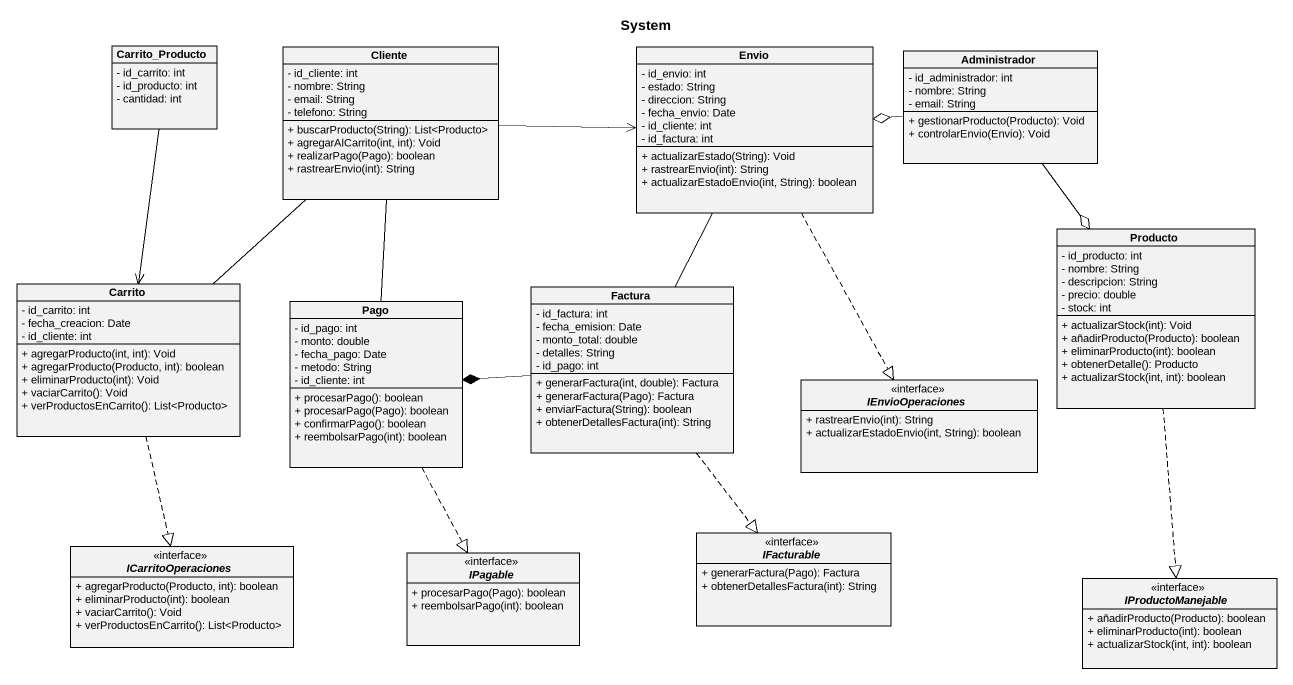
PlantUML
@startuml
title System
hide circle
hide empty members
skinparam classAttributeIconSize 0
class Carrito_Producto {
  - id_carrito: int
  - id_producto: int
  - cantidad: int
}
class Cliente {
  - id_cliente: int
  - nombre: String
  - email: String
  - telefono: String
  + buscarProducto(String): List<Producto>
  + agregarAlCarrito(int, int): Void
  + realizarPago(Pago): boolean
  + rastrearEnvio(int): String
}
class Envio {
  - id_envio: int
  - estado: String
  - direccion: String
  - fecha_envio: Date
  - id_cliente: int
  - id_factura: int
  + actualizarEstado(String): Void
  + rastrearEnvio(int): String
  + actualizarEstadoEnvio(int, String): boolean
}
class Administrador {
  - id_administrador: int
  - nombre: String
  - email: String
  + gestionarProducto(Producto): Void
  + controlarEnvio(Envio): Void
}
class Producto {
  - id_producto: int
  - nombre: String
  - descripcion: String
  - precio: double
  - stock: int
  + actualizarStock(int): Void
  + añadirProducto(Producto): boolean
  + eliminarProducto(int): boolean
  + obtenerDetalle(): Producto
  + actualizarStock(int, int): boolean
}
class Carrito {
  - id_carrito: int
  - fecha_creacion: Date
  - id_cliente: int
  + agregarProducto(int, int): Void
  + agregarProducto(Producto, int): boolean
  + eliminarProducto(int): Void
  + vaciarCarrito(): Void
  + verProductosEnCarrito(): List<Producto>
}
class Pago {
  - id_pago: int
  - monto: double
  - fecha_pago: Date
  - metodo: String
  - id_cliente: int
  + procesarPago(): boolean
  + procesarPago(Pago): boolean
  + confirmarPago(): boolean
  + reembolsarPago(int): boolean
}
class Factura {
  - id_factura: int
  - fecha_emision: Date
  - monto_total: double
  - detalles: String
  - id_pago: int
  + generarFactura(int, double): Factura
  + generarFactura(Pago): Factura
  + enviarFactura(String): boolean
  + obtenerDetallesFactura(int): String
}
interface IEnvioOperaciones {
  + rastrearEnvio(int): String
  + actualizarEstadoEnvio(int, String): boolean
}
interface IFacturable {
  + generarFactura(Pago): Factura
  + obtenerDetallesFactura(int): String
}
interface ICarritoOperaciones {
  + agregarProducto(Producto, int): boolean
  + eliminarProducto(int): boolean
  + vaciarCarrito(): Void
  + verProductosEnCarrito(): List<Producto>
}
interface IPagable {
  + procesarPago(Pago): boolean
  + reembolsarPago(int): boolean
}
interface IProductoManejable <<interface>> {
  + añadirProducto(Producto): boolean
  + eliminarProducto(int): boolean
  + actualizarStock(int, int): boolean
}
Carrito_Producto --> Carrito
Cliente -right-> Envio
Cliente -- Carrito
Cliente -- Pago
Envio -- Factura
Envio ..|> IEnvioOperaciones
Administrador -left-o Envio
Administrador --o Producto
Producto ..|> IProductoManejable
Carrito ..|> ICarritoOperaciones
Pago ..|> IPagable
Factura -left-* Pago
Factura ..|> IFacturable
@enduml
